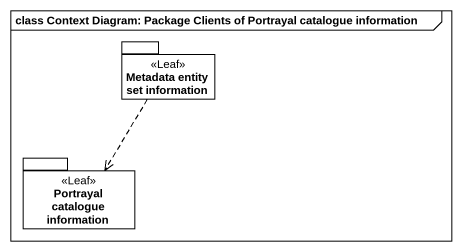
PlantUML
@startuml
mainframe class Context Diagram: Package Clients of Portrayal catalogue information
package "Metadata entity set information" as Metadata_entity_set <<Leaf>> {
}
package "Portrayal catalogue information" as Portrayal_catalogue <<Leaf>> {
}
Metadata_entity_set ..> Portrayal_catalogue
@enduml
